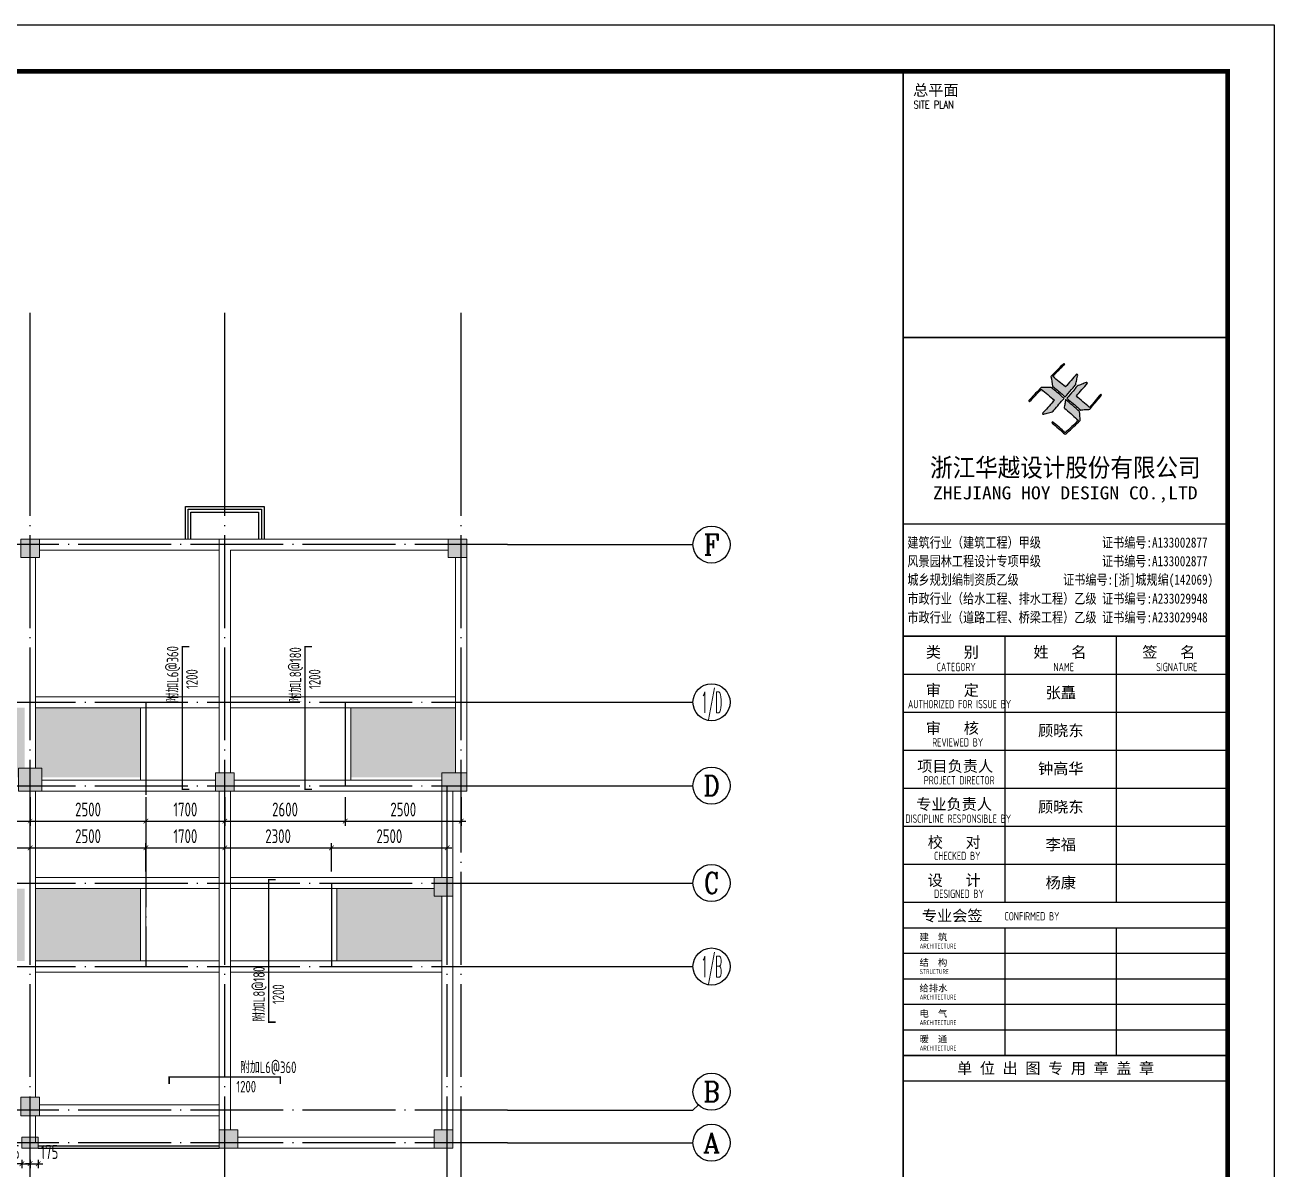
# Model space of a CAD drawing. Extents: x -638872 to -278819, y -139534 to 213996.
# Drawn here: x -395776 to -368832, y -81384 to -56713 of the extents above; entities that cross this region are included whole.
import ezdxf
from ezdxf.enums import TextEntityAlignment as Align

# ---------------------------------------------------------------- set-up
doc = ezdxf.new("R2010")
doc.units = 0
doc.header["$LTSCALE"] = 1000
doc.header["$MEASUREMENT"] = 0
doc.linetypes.add('DOTE', pattern=[2.42, 2, -0.2, 0.02, -0.2])
doc.linetypes.add('线型3', pattern=[500, 300, -200])
doc.layers.get('0').update_dxf_attribs({"linetype": 'CONTINUOUS'})
doc.layers.get('Defpoints').update_dxf_attribs({"linetype": 'CONTINUOUS'})
for name, color, linetype in [('AXIS', 171, 'CONTINUOUS'), ('AXIS_TEXT', 7, 'CONTINUOUS'), ('DOTE', 14, 'DOTE'), ('PUB_TITLE', 171, 'CONTINUOUS'), ('S_WALL', 9, 'CONTINUOUS'), ('TK', 4, 'CONTINUOUS'), ('室外线条', 151, 'CONTINUOUS'), ('栏杆', 144, 'CONTINUOUS')]:
    doc.layers.add(name, color=color, linetype=linetype)
for name, color, linetype, lineweight in [('COLU', 7, 'CONTINUOUS', 0), ('COLU_HATCH', 251, 'CONTINUOUS', 0), ('DIM', 3, 'CONTINUOUS', 0), ('FLOOR_UP_REIN', 13, 'CONTINUOUS', 0), ('FLOOR_UP_TEXT', 7, 'CONTINUOUS', 0), ('梁', 4, 'CONTINUOUS', 18), ('梁虚线', 134, '线型3', 18)]:
    doc.layers.add(name, color=color, linetype=linetype, lineweight=lineweight)
doc.styles.add('-宋体', font='', dxfattribs={"width": 0.8})
doc.styles.add('_TCH_AXIS', font='COMPLEX', dxfattribs={"bigfont": 'GBCBIG'})
doc.styles.add('COMPLEX', font='COMPLEX')
doc.styles.add('HT', font='simhei.ttf', dxfattribs={"width": 0.8})
doc.styles.add('ROMANS', font='romans', dxfattribs={"width": 0.65, "height": 231.275})
doc.styles.add('TSSD_Dimension', font='tssdeng.shx', dxfattribs={"width": 0.7, "bigfont": 'hztxt.shx'})
doc.styles.add('TSSD_REIN', font='tssdeng.shx', dxfattribs={"width": 0.7, "bigfont": 'tssdchn.shx'})
doc.styles.add('图签宋体', font='', dxfattribs={"height": 300})
doc.styles.add('图签黑体', font='simhei.ttf', dxfattribs={"height": 550})
doc.styles.get('-宋体').set_extended_font_data('SimSun')
doc.styles.get('图签宋体').set_extended_font_data('NSimSun')
doc.dimstyles.new('TSSD_100_100', dxfattribs={"dimtxt": 300, "dimasz": 100, "dimexe": 100, "dimexo": 250, "dimgap": 100, "dimtad": 1, "dimdec": 0, "dimzin": 0, "dimdsep": 46, "dimtxsty": 'TSSD_Dimension', "dimblk": 'ARCHTICK', "dimblk1": 'ARCHTICK', "dimblk2": 'ARCHTICK', "dimcen": 0, "dimdle": 100, "dimclrt": 7, "dimadec": 0, "dimazin": 0, "dimtfac": 1, "dimtdec": 0, "dimtix": 1, "dimtmove": 2, "dimatfit": 3, "dimfxl": 0, "dimtolj": 1, "dimtzin": 0, "dimarcsym": 0})

# ---------------------------------------------------------------- blocks, each defined once
blk = doc.blocks.new('_ArchTick')
at = {"color": 0, "linetype": 'ByBlock', "const_width": 0.15}
blk.add_lwpolyline([(-0.5, -0.5), (0.5, 0.5)], dxfattribs=at)
blk = doc.blocks.new('*D464')
at = {"layer": 'Defpoints', "color": 0}
for p in [(-395841, -80938), (-395666, -80938), (-395666, -81269)]:
    blk.add_point(p, dxfattribs=at)
at = {"layer": 'DIM', "color": 0, "lineweight": -2}
for p, q in [((-395841, -81269), (-395941, -81269)), ((-395841, -81188), (-395841, -81369)), ((-395841, -81269), (-395666, -81269)), ((-395666, -81188), (-395666, -81369)), ((-395666, -81269), (-395566, -81269))]:
    blk.add_line(p, q, dxfattribs=at)
at = {"layer": 'DIM', "color": 0, "lineweight": -2, "xscale": 100, "yscale": 100, "zscale": 100}
blk.add_blockref('_ArchTick', (-395841, -81269), dxfattribs=at)
at = {"layer": 'DIM', "color": 0, "lineweight": -2, "xscale": 100, "yscale": 100, "zscale": 100, "rotation": 180}
blk.add_blockref('_ArchTick', (-395666, -81269), dxfattribs=at)
at = {"layer": 'DIM', "color": 7, "insert": (-396083, -81019), "char_height": 300, "attachment_point": 5, "style": 'TSSD_Dimension'}
blk.add_mtext('\\A1;175', dxfattribs=at)
blk = doc.blocks.new('*D465')
at = {"layer": 'Defpoints', "color": 0}
for p in [(-395666, -80938), (-395491, -80938), (-395491, -81269)]:
    blk.add_point(p, dxfattribs=at)
at = {"layer": 'DIM', "color": 0, "lineweight": -2}
for p, q in [((-395666, -81269), (-395766, -81269)), ((-395666, -81188), (-395666, -81369)), ((-395666, -81269), (-395491, -81269)), ((-395491, -81188), (-395491, -81369)), ((-395491, -81269), (-395391, -81269))]:
    blk.add_line(p, q, dxfattribs=at)
at = {"layer": 'DIM', "color": 0, "lineweight": -2, "xscale": 100, "yscale": 100, "zscale": 100}
blk.add_blockref('_ArchTick', (-395666, -81269), dxfattribs=at)
at = {"layer": 'DIM', "color": 0, "lineweight": -2, "xscale": 100, "yscale": 100, "zscale": 100, "rotation": 180}
blk.add_blockref('_ArchTick', (-395491, -81269), dxfattribs=at)
at = {"layer": 'DIM', "color": 7, "insert": (-395249, -81019), "char_height": 300, "attachment_point": 5, "style": 'TSSD_Dimension'}
blk.add_mtext('\\A1;175', dxfattribs=at)
blk = doc.blocks.new('*D481')
at = {"layer": 'Defpoints', "color": 0}
for p in [(-395666, -74457), (-398166, -75218), (-395666, -75218)]:
    blk.add_point(p, dxfattribs=at)
at = {"layer": 'DIM', "color": 0, "lineweight": -2}
for p, q in [((-398166, -74968), (-398166, -74357)), ((-395666, -74968), (-395666, -74357)), ((-398266, -74457), (-395566, -74457))]:
    blk.add_line(p, q, dxfattribs=at)
at = {"layer": 'DIM', "color": 0, "lineweight": -2, "xscale": 100, "yscale": 100, "zscale": 100, "rotation": 180}
blk.add_blockref('_ArchTick', (-398166, -74457), dxfattribs=at)
at = {"layer": 'DIM', "color": 0, "lineweight": -2, "xscale": 100, "yscale": 100, "zscale": 100}
blk.add_blockref('_ArchTick', (-395666, -74457), dxfattribs=at)
at = {"layer": 'DIM', "color": 7, "insert": (-396916, -74207), "char_height": 300, "attachment_point": 5, "style": 'TSSD_Dimension'}
blk.add_mtext('\\A1;2500', dxfattribs=at)
blk = doc.blocks.new('*D482')
at = {"layer": 'Defpoints', "color": 0}
for p in [(-393166, -74457), (-395666, -75218), (-393166, -75218)]:
    blk.add_point(p, dxfattribs=at)
at = {"layer": 'DIM', "color": 0, "lineweight": -2}
for p, q in [((-395666, -74968), (-395666, -74357)), ((-393166, -74968), (-393166, -74357)), ((-395766, -74457), (-393066, -74457))]:
    blk.add_line(p, q, dxfattribs=at)
at = {"layer": 'DIM', "color": 0, "lineweight": -2, "xscale": 100, "yscale": 100, "zscale": 100, "rotation": 180}
blk.add_blockref('_ArchTick', (-395666, -74457), dxfattribs=at)
at = {"layer": 'DIM', "color": 0, "lineweight": -2, "xscale": 100, "yscale": 100, "zscale": 100}
blk.add_blockref('_ArchTick', (-393166, -74457), dxfattribs=at)
at = {"layer": 'DIM', "color": 7, "insert": (-394416, -74207), "char_height": 300, "attachment_point": 5, "style": 'TSSD_Dimension'}
blk.add_mtext('\\A1;2500', dxfattribs=at)
blk = doc.blocks.new('*D483')
at = {"layer": 'Defpoints', "color": 0}
for p in [(-391466, -74457), (-393166, -75218), (-391466, -75218)]:
    blk.add_point(p, dxfattribs=at)
at = {"layer": 'DIM', "color": 0, "lineweight": -2}
for p, q in [((-393166, -74968), (-393166, -74357)), ((-391466, -74968), (-391466, -74357)), ((-393266, -74457), (-391366, -74457))]:
    blk.add_line(p, q, dxfattribs=at)
at = {"layer": 'DIM', "color": 0, "lineweight": -2, "xscale": 100, "yscale": 100, "zscale": 100, "rotation": 180}
blk.add_blockref('_ArchTick', (-393166, -74457), dxfattribs=at)
at = {"layer": 'DIM', "color": 0, "lineweight": -2, "xscale": 100, "yscale": 100, "zscale": 100}
blk.add_blockref('_ArchTick', (-391466, -74457), dxfattribs=at)
at = {"layer": 'DIM', "color": 7, "insert": (-392316, -74207), "char_height": 300, "attachment_point": 5, "style": 'TSSD_Dimension'}
blk.add_mtext('\\A1;1700', dxfattribs=at)
blk = doc.blocks.new('*D484')
at = {"layer": 'Defpoints', "color": 0}
for p in [(-389166, -74457), (-391466, -75218), (-389166, -75218)]:
    blk.add_point(p, dxfattribs=at)
at = {"layer": 'DIM', "color": 0, "lineweight": -2}
for p, q in [((-391466, -74968), (-391466, -74357)), ((-389166, -74968), (-389166, -74357)), ((-391566, -74457), (-389066, -74457))]:
    blk.add_line(p, q, dxfattribs=at)
at = {"layer": 'DIM', "color": 0, "lineweight": -2, "xscale": 100, "yscale": 100, "zscale": 100, "rotation": 180}
blk.add_blockref('_ArchTick', (-391466, -74457), dxfattribs=at)
at = {"layer": 'DIM', "color": 0, "lineweight": -2, "xscale": 100, "yscale": 100, "zscale": 100}
blk.add_blockref('_ArchTick', (-389166, -74457), dxfattribs=at)
at = {"layer": 'DIM', "color": 7, "insert": (-390316, -74207), "char_height": 300, "attachment_point": 5, "style": 'TSSD_Dimension'}
blk.add_mtext('\\A1;2300', dxfattribs=at)
blk = doc.blocks.new('*D485')
at = {"layer": 'Defpoints', "color": 0}
for p in [(-386666, -74457), (-389166, -75218), (-386666, -75218)]:
    blk.add_point(p, dxfattribs=at)
at = {"layer": 'DIM', "color": 0, "lineweight": -2}
for p, q in [((-389166, -74968), (-389166, -74357)), ((-386666, -74968), (-386666, -74357)), ((-389266, -74457), (-386566, -74457))]:
    blk.add_line(p, q, dxfattribs=at)
at = {"layer": 'DIM', "color": 0, "lineweight": -2, "xscale": 100, "yscale": 100, "zscale": 100, "rotation": 180}
blk.add_blockref('_ArchTick', (-389166, -74457), dxfattribs=at)
at = {"layer": 'DIM', "color": 0, "lineweight": -2, "xscale": 100, "yscale": 100, "zscale": 100}
blk.add_blockref('_ArchTick', (-386666, -74457), dxfattribs=at)
at = {"layer": 'DIM', "color": 7, "insert": (-387916, -74207), "char_height": 300, "attachment_point": 5, "style": 'TSSD_Dimension'}
blk.add_mtext('\\A1;2500', dxfattribs=at)
blk = doc.blocks.new('*D498')
at = {"layer": 'Defpoints', "color": 0}
for p in [(-398166, -73118), (-395666, -73118), (-395666, -73881)]:
    blk.add_point(p, dxfattribs=at)
at = {"layer": 'DIM', "color": 0, "lineweight": -2}
for p, q in [((-398166, -73368), (-398166, -73981)), ((-395666, -73368), (-395666, -73981)), ((-398266, -73881), (-395566, -73881))]:
    blk.add_line(p, q, dxfattribs=at)
at = {"layer": 'DIM', "color": 0, "lineweight": -2, "xscale": 100, "yscale": 100, "zscale": 100, "rotation": 180}
blk.add_blockref('_ArchTick', (-398166, -73881), dxfattribs=at)
at = {"layer": 'DIM', "color": 0, "lineweight": -2, "xscale": 100, "yscale": 100, "zscale": 100}
blk.add_blockref('_ArchTick', (-395666, -73881), dxfattribs=at)
at = {"layer": 'DIM', "color": 7, "insert": (-396916, -73631), "char_height": 300, "attachment_point": 5, "style": 'TSSD_Dimension'}
blk.add_mtext('\\A1;2500', dxfattribs=at)
blk = doc.blocks.new('*D499')
at = {"layer": 'Defpoints', "color": 0}
for p in [(-395666, -73118), (-393166, -73118), (-393166, -73881)]:
    blk.add_point(p, dxfattribs=at)
at = {"layer": 'DIM', "color": 0, "lineweight": -2}
for p, q in [((-395666, -73368), (-395666, -73981)), ((-393166, -73368), (-393166, -73981)), ((-395766, -73881), (-393066, -73881))]:
    blk.add_line(p, q, dxfattribs=at)
at = {"layer": 'DIM', "color": 0, "lineweight": -2, "xscale": 100, "yscale": 100, "zscale": 100, "rotation": 180}
blk.add_blockref('_ArchTick', (-395666, -73881), dxfattribs=at)
at = {"layer": 'DIM', "color": 0, "lineweight": -2, "xscale": 100, "yscale": 100, "zscale": 100}
blk.add_blockref('_ArchTick', (-393166, -73881), dxfattribs=at)
at = {"layer": 'DIM', "color": 7, "insert": (-394416, -73631), "char_height": 300, "attachment_point": 5, "style": 'TSSD_Dimension'}
blk.add_mtext('\\A1;2500', dxfattribs=at)
blk = doc.blocks.new('*D500')
at = {"layer": 'Defpoints', "color": 0}
for p in [(-393166, -73118), (-391466, -73118), (-391466, -73881)]:
    blk.add_point(p, dxfattribs=at)
at = {"layer": 'DIM', "color": 0, "lineweight": -2}
for p, q in [((-393166, -73368), (-393166, -73981)), ((-391466, -73368), (-391466, -73981)), ((-393266, -73881), (-391366, -73881))]:
    blk.add_line(p, q, dxfattribs=at)
at = {"layer": 'DIM', "color": 0, "lineweight": -2, "xscale": 100, "yscale": 100, "zscale": 100, "rotation": 180}
blk.add_blockref('_ArchTick', (-393166, -73881), dxfattribs=at)
at = {"layer": 'DIM', "color": 0, "lineweight": -2, "xscale": 100, "yscale": 100, "zscale": 100}
blk.add_blockref('_ArchTick', (-391466, -73881), dxfattribs=at)
at = {"layer": 'DIM', "color": 7, "insert": (-392316, -73631), "char_height": 300, "attachment_point": 5, "style": 'TSSD_Dimension'}
blk.add_mtext('\\A1;1700', dxfattribs=at)
blk = doc.blocks.new('*D501')
at = {"layer": 'Defpoints', "color": 0}
for p in [(-391466, -73118), (-388866, -73118), (-388866, -73881)]:
    blk.add_point(p, dxfattribs=at)
at = {"layer": 'DIM', "color": 0, "lineweight": -2}
for p, q in [((-391466, -73368), (-391466, -73981)), ((-388866, -73368), (-388866, -73981)), ((-391566, -73881), (-388766, -73881))]:
    blk.add_line(p, q, dxfattribs=at)
at = {"layer": 'DIM', "color": 0, "lineweight": -2, "xscale": 100, "yscale": 100, "zscale": 100, "rotation": 180}
blk.add_blockref('_ArchTick', (-391466, -73881), dxfattribs=at)
at = {"layer": 'DIM', "color": 0, "lineweight": -2, "xscale": 100, "yscale": 100, "zscale": 100}
blk.add_blockref('_ArchTick', (-388866, -73881), dxfattribs=at)
at = {"layer": 'DIM', "color": 7, "insert": (-390166, -73631), "char_height": 300, "attachment_point": 5, "style": 'TSSD_Dimension'}
blk.add_mtext('\\A1;2600', dxfattribs=at)
blk = doc.blocks.new('*D502')
at = {"layer": 'Defpoints', "color": 0}
for p in [(-388866, -73118), (-386366, -73118), (-386366, -73881)]:
    blk.add_point(p, dxfattribs=at)
at = {"layer": 'DIM', "color": 0, "lineweight": -2}
for p, q in [((-388866, -73368), (-388866, -73981)), ((-386366, -73368), (-386366, -73981)), ((-388966, -73881), (-386266, -73881))]:
    blk.add_line(p, q, dxfattribs=at)
at = {"layer": 'DIM', "color": 0, "lineweight": -2, "xscale": 100, "yscale": 100, "zscale": 100, "rotation": 180}
blk.add_blockref('_ArchTick', (-388866, -73881), dxfattribs=at)
at = {"layer": 'DIM', "color": 0, "lineweight": -2, "xscale": 100, "yscale": 100, "zscale": 100}
blk.add_blockref('_ArchTick', (-386366, -73881), dxfattribs=at)
at = {"layer": 'DIM', "color": 7, "insert": (-387616, -73631), "char_height": 300, "attachment_point": 5, "style": 'TSSD_Dimension'}
blk.add_mtext('\\A1;2500', dxfattribs=at)
blk = doc.blocks.new('A$C053D6479')
at = {"layer": 'PUB_TITLE'}
h = blk.add_hatch(color=256, dxfattribs=at)
h.dxf.hatch_style = 1
edge = h.paths.add_edge_path()
edge.add_spline(control_points=[(1026, 827), (1105, 920), (1188, 1008), (1266, 1102)], knot_values=[13, 13, 13, 13, 14, 14, 14, 14], degree=3, periodic=0)
edge.add_spline(control_points=[(1266, 1102), (1258, 1111), (1249, 1119), (1239, 1116)], knot_values=[12, 12, 12, 12, 13, 13, 13, 13], degree=3, periodic=0)
edge.add_spline(control_points=[(1239, 1116), (1210, 1107), (1179, 1092), (1144, 1077)], knot_values=[11, 11, 11, 11, 12, 12, 12, 12], degree=3, periodic=0)
edge.add_spline(control_points=[(1144, 1077), (1109, 1063), (1069, 1053), (1047, 1038)], knot_values=[10, 10, 10, 10, 11, 11, 11, 11], degree=3, periodic=0)
edge.add_spline(control_points=[(1047, 1038), (1028, 1026), (1007, 992), (991, 972)], knot_values=[9, 9, 9, 9, 10, 10, 10, 10], degree=3, periodic=0)
edge.add_spline(control_points=[(991, 972), (942, 913), (899, 868), (849, 810)], knot_values=[8, 8, 8, 8, 9, 9, 9, 9], degree=3, periodic=0)
edge.add_spline(control_points=[(849, 810), (842, 801), (822, 776), (822, 775)], knot_values=[7, 7, 7, 7, 8, 8, 8, 8], degree=3, periodic=0)
edge.add_spline(control_points=[(822, 775), (823, 771), (848, 752), (859, 744)], knot_values=[6, 6, 6, 6, 7, 7, 7, 7], degree=3, periodic=0)
edge.add_spline(control_points=[(859, 744), (949, 670), (1035, 592), (1122, 521)], knot_values=[5, 5, 5, 5, 6, 6, 6, 6], degree=3, periodic=0)
edge.add_spline(control_points=[(1122, 521), (1153, 527), (1185, 530), (1217, 533)], knot_values=[4, 4, 4, 4, 5, 5, 5, 5], degree=3, periodic=0)
edge.add_spline(control_points=[(1217, 533), (1246, 535), (1293, 532), (1316, 542)], knot_values=[3, 3, 3, 3, 4, 4, 4, 4], degree=3, periodic=0)
edge.add_spline(control_points=[(1316, 542), (1327, 547), (1338, 565), (1349, 579)], knot_values=[2, 2, 2, 2, 3, 3, 3, 3], degree=3, periodic=0)
edge.add_spline(control_points=[(1349, 579), (1423, 670), (1507, 759), (1572, 848)], knot_values=[1, 1, 1, 1, 2, 2, 2, 2], degree=3, periodic=0)
edge.add_spline(control_points=[(1572, 848), (1564, 852), (1561, 861), (1551, 862)], knot_values=[0, 0, 0, 0, 1, 1, 1, 1], degree=3, periodic=0)
edge.add_spline(control_points=[(1551, 862), (1469, 769), (1393, 671), (1310, 579)], knot_values=[15, 15, 15, 15, 16, 16, 16, 16], degree=3, periodic=0)
edge.add_spline(control_points=[(1310, 579), (1216, 662), (1118, 742), (1026, 827)], knot_values=[14, 14, 14, 14, 15, 15, 15, 15], degree=3, periodic=0)
at = {"layer": 'TK'}
h = blk.add_hatch(color=256, dxfattribs=at)
h.dxf.hatch_style = 2
edge = h.paths.add_edge_path()
edge.add_spline(control_points=[(906, 946), (906, 946), (906, 946), (866, 899), (814, 839), (806, 829), (789, 806), (787, 806), (777, 804), (728, 856), (719, 864), (651, 922), (580, 978), (514, 1036), (509, 1106), (488, 1176), (479, 1247), (570, 1343), (663, 1436), (758, 1526), (764, 1523), (768, 1518), (774, 1515), (693, 1422), (599, 1343), (520, 1249), (607, 1171), (698, 1096), (789, 1021), (874, 1109), (950, 1206), (1031, 1298), (1066, 1286), (1054, 1262), (1045, 1224), (1036, 1188), (1031, 1158), (1024, 1121), (1020, 1104), (1017, 1085), (1012, 1071), (1004, 1052), (976, 1026), (956, 1003), (906, 946)], knot_values=[-1, 0, 0, 0, 0, 0.0001, 1, 1, 1, 2, 2, 2, 3, 3, 3, 4, 4, 4, 5, 5, 5, 6, 6, 6, 7, 7, 7, 8, 8, 8, 9, 9, 9, 10, 10, 10, 11, 11, 11, 12, 12, 12, 13, 13, 13, 14, 14, 14, 14], degree=3, periodic=0)
h = blk.add_hatch(color=256, dxfattribs=at)
h.dxf.hatch_style = 2
edge = h.paths.add_edge_path()
edge.add_spline(control_points=[(291, 452), (291, 452), (291, 452), (313, 470), (322, 480), (400, 566), (477, 652), (553, 736), (460, 815), (366, 894), (270, 970), (183, 883), (101, 791), (16, 703), (-18, 714), (9, 735), (28, 755), (103, 838), (192, 930), (266, 1005), (319, 1009), (387, 1005), (442, 1007), (456, 1008), (472, 1011), (485, 1007), (507, 1000), (534, 967), (555, 949), (624, 891), (699, 833), (760, 773), (689, 691), (614, 604), (539, 517), (529, 505), (516, 487), (506, 482), (492, 475), (469, 472), (452, 467), (416, 456), (383, 448), (342, 438), (323, 433), (297, 422), (293, 440), (291, 452)], knot_values=[-1, 0, 0, 0, 0, 0.0001, 1, 1, 1, 2, 2, 2, 3, 3, 3, 4, 4, 4, 5, 5, 5, 6, 6, 6, 7, 7, 7, 8, 8, 8, 9, 9, 9, 10, 10, 10, 11, 11, 11, 12, 12, 12, 13, 13, 13, 14, 14, 14, 15, 15, 15, 15], degree=3, periodic=0)
h = blk.add_hatch(color=256, dxfattribs=at)
h.dxf.hatch_style = 2
edge = h.paths.add_edge_path()
edge.add_spline(control_points=[(662, 103), (662, 103), (662, 103), (616, 143), (568, 186), (545, 207), (518, 224), (499, 250), (501, 259), (511, 261), (516, 267), (609, 192), (696, 111), (785, 33), (883, 118), (977, 208), (1070, 298), (992, 373), (892, 456), (803, 534), (791, 544), (768, 561), (766, 569), (761, 588), (776, 634), (780, 655), (785, 690), (788, 721), (795, 746), (897, 661), (998, 576), (1097, 490), (1100, 425), (1106, 361), (1107, 294), (1018, 207), (925, 121), (830, 33), (818, 21), (800, 0), (787, 0), (768, -1), (725, 49), (712, 60), (662, 103)], knot_values=[-1, 0, 0, 0, 0, 0.0001, 1, 1, 1, 2, 2, 2, 3, 3, 3, 4, 4, 4, 5, 5, 5, 6, 6, 6, 7, 7, 7, 8, 8, 8, 9, 9, 9, 10, 10, 10, 11, 11, 11, 12, 12, 12, 13, 13, 13, 14, 14, 14, 14], degree=3, periodic=0)
for points, knots in [([(1031, 1298), (1066, 1286), (1054, 1262), (1045, 1224), (1036, 1188), (1031, 1158), (1024, 1121), (1020, 1104), (1017, 1085), (1012, 1071), (1004, 1052), (976, 1026), (956, 1003), (906, 946), (866, 899), (814, 839), (806, 829), (789, 806), (787, 806), (777, 804), (728, 856), (719, 864), (651, 922), (580, 978), (514, 1036), (509, 1106), (488, 1176), (479, 1247), (570, 1343), (663, 1436), (758, 1526), (764, 1523), (768, 1518), (774, 1515), (693, 1422), (599, 1343), (520, 1249), (607, 1171), (698, 1096), (789, 1021), (874, 1109), (950, 1206), (1031, 1298)], [0, 0, 0, 0, 1, 1, 1, 2, 2, 2, 3, 3, 3, 4, 4, 4, 5, 5, 5, 6, 6, 6, 7, 7, 7, 8, 8, 8, 9, 9, 9, 10, 10, 10, 11, 11, 11, 12, 12, 12, 13, 13, 13, 14, 14, 14, 14]), ([(1551, 862), (1561, 861), (1564, 852), (1572, 848), (1507, 759), (1423, 670), (1349, 579), (1338, 565), (1327, 547), (1316, 542), (1293, 532), (1246, 535), (1217, 533), (1185, 530), (1153, 527), (1122, 521), (1035, 592), (949, 670), (859, 744), (848, 752), (823, 771), (822, 775), (822, 776), (842, 801), (849, 810), (899, 868), (942, 913), (991, 972), (1007, 992), (1028, 1026), (1047, 1038), (1069, 1053), (1109, 1063), (1144, 1077), (1179, 1092), (1210, 1107), (1239, 1116), (1249, 1119), (1258, 1111), (1266, 1102), (1188, 1008), (1105, 920), (1026, 827), (1118, 742), (1216, 662), (1310, 579), (1393, 671), (1469, 769), (1551, 862)], [0, 0, 0, 0, 1, 1, 1, 2, 2, 2, 3, 3, 3, 4, 4, 4, 5, 5, 5, 6, 6, 6, 7, 7, 7, 8, 8, 8, 9, 9, 9, 10, 10, 10, 11, 11, 11, 12, 12, 12, 13, 13, 13, 14, 14, 14, 15, 15, 15, 16, 16, 16, 16]), ([(555, 949), (624, 891), (699, 833), (760, 773), (689, 691), (614, 604), (539, 517), (529, 505), (516, 487), (506, 482), (492, 475), (469, 472), (452, 467), (416, 456), (383, 448), (342, 438), (323, 433), (297, 422), (293, 440), (291, 452), (313, 470), (322, 480), (400, 566), (477, 652), (553, 736), (460, 815), (366, 894), (270, 970), (183, 883), (101, 791), (16, 703), (-18, 714), (9, 735), (28, 755), (103, 838), (192, 930), (266, 1005), (319, 1009), (387, 1005), (442, 1007), (456, 1008), (472, 1011), (485, 1007), (507, 1000), (534, 967), (555, 949)], [0, 0, 0, 0, 1, 1, 1, 2, 2, 2, 3, 3, 3, 4, 4, 4, 5, 5, 5, 6, 6, 6, 7, 7, 7, 8, 8, 8, 9, 9, 9, 10, 10, 10, 11, 11, 11, 12, 12, 12, 13, 13, 13, 14, 14, 14, 15, 15, 15, 15]), ([(1097, 490), (1100, 425), (1106, 361), (1107, 294), (1018, 207), (925, 121), (830, 33), (818, 21), (800, 0), (787, 0), (768, -1), (725, 49), (712, 60), (662, 103), (616, 143), (568, 186), (545, 207), (518, 224), (499, 250), (501, 259), (511, 261), (516, 267), (609, 192), (696, 111), (785, 33), (883, 118), (977, 208), (1070, 298), (992, 373), (892, 456), (803, 534), (791, 544), (768, 561), (766, 569), (761, 588), (776, 634), (780, 655), (785, 690), (788, 721), (795, 746), (897, 661), (998, 576), (1097, 490)], [0, 0, 0, 0, 1, 1, 1, 2, 2, 2, 3, 3, 3, 4, 4, 4, 5, 5, 5, 6, 6, 6, 7, 7, 7, 8, 8, 8, 9, 9, 9, 10, 10, 10, 11, 11, 11, 12, 12, 12, 13, 13, 13, 14, 14, 14, 14])]:
    blk.add_open_spline(points, degree=3, knots=knots, dxfattribs=at)
blk = doc.blocks.new('GeYuanFrame_00447606', base_point=(18.76, 4.34))
at = {"layer": 'PUB_TITLE'}
for points in [[(703.76, 235.14), (703.76, 292.54)], [(727.76, 235.14), (727.76, 292.54)], [(703.76, 202.14), (703.76, 229.64)], [(727.76, 202.14), (727.76, 229.64)]]:
    blk.add_lwpolyline(points, dxfattribs=at)
at = {"layer": 'TK'}
for p, q in [((43.76, 414.34), (751.76, 414.34)), ((681.76, 316.74), (751.76, 316.74)), ((681.76, 284.34), (751.76, 284.34)), ((681.76, 276.14), (751.76, 276.14)), ((681.76, 267.94), (751.76, 267.94)), ((681.76, 259.74), (751.76, 259.74)), ((681.76, 251.54), (751.76, 251.54)), ((681.76, 243.34), (751.76, 243.34)), ((681.76, 235.14), (751.76, 235.14)), ((681.76, 235.14), (751.76, 235.14))]:
    blk.add_line(p, q, dxfattribs=at)
for points in [[(18.76, 424.34), (761.76, 424.34), (761.76, 4.34), (18.76, 4.34), (18.76, 424.34)], [(681.76, 292.54), (751.76, 292.54)], [(681.76, 235.14), (751.76, 235.14)], [(681.76, 229.64), (751.76, 229.64)], [(681.76, 224.14), (751.76, 224.14)], [(681.76, 218.64), (751.76, 218.64)], [(681.76, 213.14), (751.76, 213.14)], [(681.76, 207.64), (751.76, 207.64)], [(681.76, 202.14), (751.76, 202.14)], [(681.76, 196.64), (751.76, 196.64)]]:
    blk.add_lwpolyline(points, dxfattribs=at)
at = {"layer": 'TK', "const_width": 1}
blk.add_lwpolyline([(751.76, 414.34), (43.76, 414.34), (43.76, 14.34), (751.76, 14.34)], close=True, dxfattribs=at)
at = {"layer": 'TK'}
for points, const_width in [([(681.76, 414.34), (681.76, 14.34)], 0.4), ([(681.76, 356.95), (751.76, 356.95)], 0.35), ([(681.76, 292.54), (751.76, 292.54)], 0.35), ([(681.76, 292.54), (751.76, 292.54)], 0.35), ([(681.76, 235.14), (751.76, 235.14)], 0.35), ([(681.76, 202.14), (751.76, 202.14)], 0.35)]:
    blk.add_lwpolyline(points, dxfattribs=dict(at, const_width=const_width))
at = {"layer": 'PUB_TITLE', "xscale": 0.01000000000021828, "yscale": 0.01000000000021828, "zscale": 0.01}
blk.add_blockref('A$C053D6479', (708.86, 336.08), dxfattribs=at)
at = {"layer": 'TK', "style": '图签宋体'}
for s, height, p in [('总平面', 2.4, (683.9, 409.1)), ('类   别', 2.4, (686.65, 287.9)), ('姓   名', 2.4, (709.87, 287.9)), ('签   名', 2.4, (733.35, 287.9)), ('审   定', 2.4, (686.65, 279.7)), ('审   核', 2.4, (686.65, 271.5)), ('项目负责人', 2.4, (684.8, 263.3)), ('专业负责人', 2.4, (684.56, 255.1)), ('校   对', 2.4, (687.06, 246.9)), ('设   计', 2.4, (687.03, 238.7)), ('专业会签', 2.4, (685.79, 231.05)), ('建  筑', 1.44, (685.28, 226.92)), ('结  构', 1.44, (685.28, 221.42)), ('给排水', 1.44, (685.28, 215.92)), ('电  气', 1.44, (685.28, 210.42)), ('暖  通', 1.44, (685.28, 204.92)), ('单 位 出 图 专 用 章 盖 章', 2.4, (693.39, 198.16))]:
    blk.add_text(s, height=height, dxfattribs=at).set_placement(p)
at = {"layer": 'TK'}
for s, height, style, width, p in [('SITE PLAN', 1.697, 'ROMANS', 0.76, (684.02, 406.31)), ('建筑行业（建筑工程）甲级           证书编号:A133002877', 2.2, '-宋体', 0.8, (682.67, 311.64)), ('风景园林工程设计专项甲级           证书编号:A133002877', 2.2, '-宋体', 0.8, (682.67, 307.62)), ('城乡规划编制资质乙级        证书编号:[浙]城规编(142069)', 2.2, '-宋体', 0.8, (682.67, 303.63)), ('市政行业（给水工程、排水工程）乙级 证书编号:A233029948', 2.2, '-宋体', 0.8, (682.67, 299.55)), ('市政行业（道路工程、桥梁工程）乙级 证书编号:A233029948', 2.2, '-宋体', 0.8, (682.67, 295.5)), ('CATEGORY', 1.8, 'TSSD_REIN', 0.7, (688.99, 284.98)), ('NAME', 1.8, 'TSSD_REIN', 0.7, (714.18, 284.98)), ('SIGNATURE', 1.8, 'TSSD_REIN', 0.7, (736.34, 284.98)), ('AUTHORIZED FOR ISSUE BY', 1.8, 'TSSD_REIN', 0.7, (682.79, 276.98)), ('REVIEWED BY', 1.8, 'TSSD_REIN', 0.7, (688.03, 268.72)), ('PROJECT DIRECTOR', 1.8, 'TSSD_REIN', 0.7, (686.22, 260.55)), ('DISCIPLINE RESPONSIBLE BY', 1.8, 'TSSD_REIN', 0.7, (682.25, 252.28)), ('CHECKED BY', 1.8, 'TSSD_REIN', 0.7, (688.42, 244.25)), ('DESIGNED BY', 1.8, 'TSSD_REIN', 0.7, (688.43, 236.08)), ('CONFIRMED BY', 1.8, 'TSSD_REIN', 0.7, (703.61, 231.23)), ('ARCHITECTURE', 1.08, 'TSSD_REIN', 0.7, (685.32, 225.15)), ('STRUCTURE', 1.08, 'TSSD_REIN', 0.7, (685.32, 219.65)), ('ARCHITECTURE', 1.08, 'TSSD_REIN', 0.7, (685.32, 214.15)), ('ARCHITECTURE', 1.08, 'TSSD_REIN', 0.7, (685.32, 208.65)), ('ARCHITECTURE', 1.08, 'TSSD_REIN', 0.7, (685.32, 203.15))]:
    blk.add_text(s, height=height, dxfattribs=dict(at, style=style, width=width)).set_placement(p)
for s, height, style, width, p in [('浙江华越设计股份有限公司', 3.96, 'HT', 0.9, (716.74, 328.97)), ('ZHEJIANG HOY DESIGN CO.,LTD', 2.8, '图签黑体', 1.11, (716.73, 323.1))]:
    blk.add_text(s, height=height, dxfattribs=dict(at, style=style, width=width)).set_placement(p, align=Align.MIDDLE)
at = {"layer": 'TK', "char_height": 2.4, "width": 24, "attachment_point": 5, "style": '图签宋体'}
for s, insert in [('张矗', (715.76, 280.21)), ('顾晓东', (715.76, 272.04)), ('钟高华', (715.76, 263.84)), ('顾晓东', (715.76, 255.57)), ('李福', (715.76, 247.44)), ('杨康', (715.76, 239.24))]:
    blk.add_mtext(s, dxfattribs=dict(at, insert=insert))
blk = doc.blocks.new('_AXISO')
blk.add_circle((0, 0), 0.5)
at = {"layer": 'AXIS_TEXT', "style": 'COMPLEX', "width": 1.041667}
blk.add_attdef('A', text='', height=0.56, dxfattribs=at).set_placement((-0.25, -0.28), (0.25, -0.28), align=Align.FIT)

msp = doc.modelspace()

# ---------------------------------------------------------------- hatches: boundary and pattern name
at = {"layer": 'COLU_HATCH'}
for points in [[(-395465.88, -68197.74), (-395465.88, -67797.74), (-395865.88, -67797.74), (-395865.88, -68197.74)], [(-386245.88, -68197.74), (-386245.88, -67797.74), (-386645.88, -67797.74), (-386645.88, -68197.74)], [(-395415.88, -73237.74), (-395415.88, -72737.74), (-395915.88, -72737.74), (-395915.88, -73237.74)], [(-391265.88, -73237.74), (-391265.88, -72837.74), (-391665.88, -72837.74), (-391665.88, -73237.74)], [(-386245.88, -73237.74), (-386245.88, -72837.74), (-386785.88, -72837.74), (-386785.88, -73237.74)], [(-386545.88, -75497.74), (-386545.88, -75097.74), (-386945.88, -75097.74), (-386945.88, -75497.74)], [(-395465.88, -80237.74), (-395465.88, -79837.74), (-395865.88, -79837.74), (-395865.88, -80237.74)], [(-391185.88, -80937.74), (-391185.88, -80537.74), (-391585.88, -80537.74), (-391585.88, -80937.74)], [(-386545.88, -80937.74), (-386545.88, -80537.74), (-386945.88, -80537.74), (-386945.88, -80937.74)], [(-395840.88, -80697.74), (-395490.88, -80697.74), (-395490.88, -80937.74), (-395840.88, -80937.74)]]:
    msp.add_hatch(color=256, dxfattribs=at).paths.add_polyline_path(points)
at = {"layer": 'S_WALL'}
h = msp.add_hatch(dxfattribs=at)
h.set_pattern_fill('GRASS', color=256, scale=500, style=0)
h.set_pattern_definition([(90, (-1339253.93, -176225), (-353.55339, 353.55339), [93.75, -613.35678]), (45, (-1339253.93, -176225), (-353.5534, 353.5534), [93.75, -406.25]), (135, (-1339253.93, -176225), (-353.5534, -353.5534), [93.75, -406.25])])
h.paths.add_polyline_path([(-426445.88, -71437.74), (-424185.88, -71437.74), (-424185.88, -72937.74), (-426285.88, -72937.74), (-426285.88, -72837.74), (-426445.88, -72837.74)])
h.paths.add_polyline_path([(-419045.88, -71437.74), (-416785.88, -71437.74), (-416785.88, -72937.74), (-419045.88, -72937.74)])
h.paths.add_polyline_path([(-416545.88, -71437.74), (-414285.88, -71437.74), (-414285.88, -72937.74), (-416545.88, -72937.74)])
h.paths.add_polyline_path([(-410085.88, -71437.74), (-412345.88, -71437.74), (-412345.88, -72937.74), (-410085.88, -72937.74)])
h.paths.add_polyline_path([(-403945.88, -71437.74), (-403945.88, -72737.74), (-403685.88, -72737.74), (-403685.88, -72937.74), (-401685.88, -72937.74), (-401685.88, -71437.74)])
h.paths.add_polyline_path([(-395785.88, -71437.74), (-398045.88, -71437.74), (-398045.88, -72937.74), (-395915.88, -72937.74), (-395915.88, -72737.74), (-395785.88, -72737.74)])
h.paths.add_polyline_path([(-395545.88, -71437.74), (-393285.88, -71437.74), (-393285.88, -72937.74), (-395415.88, -72937.74), (-395415.88, -72737.74), (-395545.88, -72737.74)])
h.paths.add_polyline_path([(-388745.88, -71437.74), (-386485.88, -71437.74), (-386485.88, -72837.74), (-386785.88, -72837.74), (-386785.88, -72937.74), (-388745.88, -72937.74)])
h.paths.add_polyline_path([(-386945.88, -75337.74), (-386945.88, -75497.74), (-386785.88, -75497.74), (-386785.88, -76897.74), (-389045.88, -76897.74), (-389045.88, -75337.74)])
h.paths.add_polyline_path([(-395545.88, -75337.74), (-393285.88, -75337.74), (-393285.88, -76897.74), (-395545.88, -76897.74)])
h.paths.add_polyline_path([(-398045.88, -75337.74), (-395785.88, -75337.74), (-395785.88, -76897.74), (-398045.88, -76897.74)])
h.paths.add_polyline_path([(-403945.88, -75337.74), (-401685.88, -75337.74), (-401685.88, -76897.74), (-403945.88, -76897.74)])
h.paths.add_polyline_path([(-406445.88, -75337.74), (-404185.88, -75337.74), (-404185.88, -76897.74), (-406445.88, -76897.74)])
h.paths.add_polyline_path([(-412345.88, -75337.74), (-410085.88, -75337.74), (-410085.88, -76897.74), (-412345.88, -76897.74)])
h.paths.add_polyline_path([(-414845.88, -75337.74), (-412585.88, -75337.74), (-412585.88, -76897.74), (-414845.88, -76897.74)])
h.paths.add_polyline_path([(-420745.88, -75337.74), (-418485.88, -75337.74), (-418485.88, -76897.74), (-420745.88, -76897.74)])
h.paths.add_polyline_path([(-423245.88, -75337.74), (-420985.88, -75337.74), (-420985.88, -76897.74), (-423245.88, -76897.74)])
h.paths.add_polyline_path([(-429145.88, -75337.74), (-426885.88, -75337.74), (-426885.88, -76897.74), (-429145.88, -76897.74)])

# ---------------------------------------------------------------- linework, layer by layer
at = {"layer": 'AXIS'}
for p, q in [((-395665.88, -66917.74), (-395665.88, -62917.74)), ((-391465.88, -66917.74), (-391465.88, -62917.74)), ((-386365.88, -66917.74), (-386365.88, -62917.74)), ((-385365.88, -67917.74), (-381365.88, -67917.74)), ((-385365.88, -71317.74), (-381365.88, -71317.74)), ((-385365.88, -73117.74), (-381365.88, -73117.74)), ((-385365.88, -75217.74), (-381365.88, -75217.74)), ((-385365.88, -77017.74), (-381365.88, -77017.74)), ((-381248.72, -80000.58), (-381365.88, -80117.74)), ((-385365.88, -80117.74), (-381365.88, -80117.74)), ((-385365.88, -80817.74), (-381365.88, -80817.74))]:
    msp.add_line(p, q, dxfattribs=at)
at = {"layer": 'COLU'}
for points in [[(-395465.88, -68197.74), (-395465.88, -67797.74), (-395865.88, -67797.74), (-395865.88, -68197.74)], [(-386245.88, -68197.74), (-386245.88, -67797.74), (-386645.88, -67797.74), (-386645.88, -68197.74)], [(-395415.88, -73237.74), (-395415.88, -72737.74), (-395915.88, -72737.74), (-395915.88, -73237.74)], [(-391265.88, -73237.74), (-391265.88, -72837.74), (-391665.88, -72837.74), (-391665.88, -73237.74)], [(-386245.88, -73237.74), (-386245.88, -72837.74), (-386785.88, -72837.74), (-386785.88, -73237.74)], [(-386545.88, -75497.74), (-386545.88, -75097.74), (-386945.88, -75097.74), (-386945.88, -75497.74)], [(-395465.88, -80237.74), (-395465.88, -79837.74), (-395865.88, -79837.74), (-395865.88, -80237.74)], [(-391185.88, -80937.74), (-391185.88, -80537.74), (-391585.88, -80537.74), (-391585.88, -80937.74)], [(-386545.88, -80937.74), (-386545.88, -80537.74), (-386945.88, -80537.74), (-386945.88, -80937.74)], [(-395840.88, -80697.74), (-395490.88, -80697.74), (-395490.88, -80937.74), (-395840.88, -80937.74)]]:
    msp.add_lwpolyline(points, close=True, dxfattribs=at)
at = {"layer": 'DOTE', "color": 8, "linetype": 'DOTE'}
for p, q in [((-395665.88, -81817.74), (-395665.88, -66917.74)), ((-391465.88, -81817.74), (-391465.88, -66917.74)), ((-386365.88, -81817.74), (-386365.88, -66917.74)), ((-385365.88, -67917.74), (-430565.88, -67917.74)), ((-430565.88, -71317.74), (-385365.88, -71317.74)), ((-393165.88, -71317.74), (-393165.88, -77017.74)), ((-388865.88, -71317.74), (-388865.88, -73117.74)), ((-430565.88, -73117.74), (-385365.88, -73117.74)), ((-386665.88, -81817.74), (-386665.88, -73117.74)), ((-430565.88, -75217.74), (-385365.88, -75217.74)), ((-389165.88, -75217.74), (-389165.88, -77017.74)), ((-430565.88, -77017.74), (-385365.88, -77017.74)), ((-385365.88, -80117.74), (-430565.88, -80117.74)), ((-385365.88, -80817.74), (-430565.88, -80817.74))]:
    msp.add_line(p, q, dxfattribs=at)
at = {"layer": 'FLOOR_UP_REIN', "const_width": 30}
for points in [[(-392232.71, -73193.55), (-392382.71, -73193.55), (-392382.71, -70117.74), (-392232.71, -70117.74)], [(-389583.92, -73193.55), (-389733.92, -73193.55), (-389733.92, -70117.74), (-389583.92, -70117.74)], [(-390369.22, -75141.93), (-390519.22, -75141.93), (-390519.22, -78217.74), (-390369.22, -78217.74)], [(-390265.88, -79549.42), (-390265.88, -79399.42), (-392665.88, -79399.42), (-392665.88, -79549.42)]]:
    msp.add_lwpolyline(points, dxfattribs=at)
at = {"layer": '室外线条'}
for p, q in [((-395490.88, -80887.74), (-391585.88, -80887.74)), ((-395490.88, -80937.74), (-391585.88, -80937.74))]:
    msp.add_line(p, q, dxfattribs=at)
msp.add_lwpolyline([(-392315.88, -67797.74), (-392315.88, -67097.74), (-390615.88, -67097.74), (-390615.88, -67797.74)], dxfattribs=at)
at = {"layer": '栏杆'}
for points in [[(-392255.88, -67797.74), (-392255.88, -67157.74), (-390675.88, -67157.74), (-390675.88, -67797.74)], [(-392195.88, -67797.74), (-392195.88, -67217.74), (-390735.88, -67217.74), (-390735.88, -67797.74)]]:
    msp.add_lwpolyline(points, dxfattribs=at)
at = {"layer": '梁', "lineweight": 18, "ltscale": 1}
for p, q in [((-395465.88, -67797.74), (-391585.88, -67797.74)), ((-391585.88, -67797.74), (-390615.88, -67797.74)), ((-390615.88, -67797.74), (-386645.88, -67797.74)), ((-386245.88, -71317.74), (-386245.88, -68197.74)), ((-395545.88, -72737.74), (-395545.88, -71317.74)), ((-386485.88, -72837.74), (-386485.88, -71317.74)), ((-386245.88, -72837.74), (-386245.88, -71317.74)), ((-395545.88, -71437.74), (-393165.88, -71437.74)), ((-393285.88, -72997.74), (-393285.88, -71437.74)), ((-388865.88, -71437.74), (-386485.88, -71437.74)), ((-388745.88, -72997.74), (-388745.88, -71437.74)), ((-395415.88, -72997.74), (-393165.88, -72997.74)), ((-388865.88, -72997.74), (-386785.88, -72997.74)), ((-386545.88, -75097.74), (-386545.88, -73237.74)), ((-395545.88, -77017.74), (-395545.88, -75217.74)), ((-395545.88, -75337.74), (-393165.88, -75337.74)), ((-393285.88, -76897.74), (-393285.88, -75337.74)), ((-389165.88, -75337.74), (-386945.88, -75337.74)), ((-389045.88, -76897.74), (-389045.88, -75337.74)), ((-386785.88, -77017.74), (-386785.88, -75497.74)), ((-386545.88, -77017.74), (-386545.88, -75497.74)), ((-395545.88, -76897.74), (-393165.88, -76897.74)), ((-389165.88, -76897.74), (-386785.88, -76897.74)), ((-386545.88, -80537.74), (-386545.88, -77017.74)), ((-395545.88, -80817.74), (-395545.88, -80237.74)), ((-395465.88, -80237.74), (-391585.88, -80237.74)), ((-391585.88, -80537.74), (-391585.88, -80117.74)), ((-395545.88, -80817.74), (-395785.88, -80817.74)), ((-391185.88, -80937.74), (-386945.88, -80937.74))]:
    msp.add_line(p, q, dxfattribs=at)
at = {"layer": '梁虚线', "lineweight": 18, "ltscale": 1}
for p, q in [((-391585.88, -72837.74), (-391585.88, -67797.74)), ((-395465.88, -68037.74), (-391585.88, -68037.74)), ((-391345.88, -68037.74), (-390615.88, -68037.74)), ((-391345.88, -72837.74), (-391345.88, -68037.74)), ((-390615.88, -68037.74), (-386645.88, -68037.74)), ((-395545.88, -71317.74), (-395545.88, -68197.74)), ((-386485.88, -71317.74), (-386485.88, -68197.74)), ((-395545.88, -71197.74), (-393165.88, -71197.74)), ((-393165.88, -71197.74), (-391585.88, -71197.74)), ((-391345.88, -71197.74), (-388865.88, -71197.74)), ((-388865.88, -71197.74), (-386485.88, -71197.74)), ((-393165.88, -71437.74), (-391585.88, -71437.74)), ((-393165.88, -72997.74), (-393165.88, -71437.74)), ((-391345.88, -71437.74), (-388865.88, -71437.74)), ((-388865.88, -72997.74), (-388865.88, -71437.74)), ((-393165.88, -72997.74), (-391665.88, -72997.74)), ((-391265.88, -72997.74), (-388865.88, -72997.74)), ((-395545.88, -75217.74), (-395545.88, -73237.74)), ((-395415.88, -73237.74), (-393165.88, -73237.74)), ((-393165.88, -73237.74), (-391665.88, -73237.74)), ((-391585.88, -80117.74), (-391585.88, -73237.74)), ((-391345.88, -80117.74), (-391345.88, -73237.74)), ((-391265.88, -73237.74), (-388865.88, -73237.74)), ((-388865.88, -73237.74), (-386785.88, -73237.74)), ((-386785.88, -75097.74), (-386785.88, -73237.74)), ((-395545.88, -75097.74), (-393165.88, -75097.74)), ((-393165.88, -75097.74), (-391585.88, -75097.74)), ((-391345.88, -75097.74), (-389165.88, -75097.74)), ((-389165.88, -75097.74), (-386945.88, -75097.74)), ((-393165.88, -75337.74), (-391585.88, -75337.74)), ((-393165.88, -76897.74), (-393165.88, -75337.74)), ((-391345.88, -75337.74), (-389165.88, -75337.74)), ((-389165.88, -76897.74), (-389165.88, -75337.74)), ((-395545.88, -79837.74), (-395545.88, -77017.74)), ((-393165.88, -76897.74), (-391585.88, -76897.74)), ((-391345.88, -76897.74), (-389165.88, -76897.74)), ((-386785.88, -80537.74), (-386785.88, -77017.74)), ((-395545.88, -77137.74), (-393165.88, -77137.74)), ((-393165.88, -77137.74), (-391585.88, -77137.74)), ((-391345.88, -77137.74), (-389165.88, -77137.74)), ((-389165.88, -77137.74), (-386785.88, -77137.74)), ((-395465.88, -79997.74), (-391585.88, -79997.74)), ((-391345.88, -80537.74), (-391345.88, -80117.74)), ((-391185.88, -80697.74), (-386945.88, -80697.74))]:
    msp.add_line(p, q, dxfattribs=at)

# ---------------------------------------------------------------- block references
at = {"layer": 'AXIS'}
ref = msp.add_blockref('_AXISO', (-380965.88, -67917.74), dxfattribs=dict(at, xscale=800, yscale=800, zscale=800))
ref.add_attrib('A', 'F', dxfattribs={"layer": 'AXIS_TEXT', "height": 445.44, "style": '_TCH_AXIS'}).set_placement((-381135.57, -68140.46), (-380796.18, -68140.46), align=Align.FIT)
ref = msp.add_blockref('_AXISO', (-380965.88, -71317.74), dxfattribs=dict(at, xscale=800, yscale=800, zscale=800))
ref.add_attrib('A', '1/D', dxfattribs={"layer": 'AXIS_TEXT', "height": 452.548, "style": '_TCH_AXIS', "width": 0.388889}).set_placement((-381192.15, -71544.01), (-380739.6, -71544.01), align=Align.FIT)
ref = msp.add_blockref('_AXISO', (-380965.88, -73117.74), dxfattribs=dict(at, xscale=800, yscale=800, zscale=800))
ref.add_attrib('A', 'D', dxfattribs={"layer": 'AXIS_TEXT', "height": 435.26, "style": '_TCH_AXIS'}).set_placement((-381142.05, -73335.37), (-380789.7, -73335.37), align=Align.FIT)
ref = msp.add_blockref('_AXISO', (-380965.88, -75217.74), dxfattribs=dict(at, xscale=800, yscale=800, zscale=800))
ref.add_attrib('A', 'C', dxfattribs={"layer": 'AXIS_TEXT', "height": 455.69, "style": '_TCH_AXIS'}).set_placement((-381128.62, -75445.59), (-380803.13, -75445.59), align=Align.FIT)
ref = msp.add_blockref('_AXISO', (-380965.88, -77017.74), dxfattribs=dict(at, xscale=800, yscale=800, zscale=800))
ref.add_attrib('A', '1/B', dxfattribs={"layer": 'AXIS_TEXT', "height": 452.548, "style": '_TCH_AXIS', "width": 0.388889}).set_placement((-381192.15, -77244.02), (-380739.6, -77244.02), align=Align.FIT)
ref = msp.add_blockref('_AXISO', (-380965.88, -79717.74), dxfattribs=dict(at, xscale=800, yscale=800, zscale=800))
ref.add_attrib('A', 'B', dxfattribs={"layer": 'AXIS_TEXT', "height": 435.26, "style": '_TCH_AXIS'}).set_placement((-381142.05, -79935.37), (-380789.7, -79935.37), align=Align.FIT)
ref = msp.add_blockref('_AXISO', (-380965.88, -80817.74), dxfattribs=dict(at, xscale=800, yscale=800, zscale=800))
ref.add_attrib('A', 'A', dxfattribs={"layer": 'AXIS_TEXT', "height": 425.18, "style": '_TCH_AXIS'}).set_placement((-381148.1, -81030.33), (-380783.66, -81030.33), align=Align.FIT)
at = {"layer": 'COLU_HATCH', "xscale": 100, "yscale": 100, "zscale": 100}
msp.add_blockref('GeYuanFrame_00447606', (-443132.04, -98712.58), dxfattribs=at)

# ---------------------------------------------------------------- texts
at = {"layer": 'FLOOR_UP_TEXT', "style": 'TSSD_REIN', "width": 0.7}
for s, p in [('附加L6@360', (-392466.04, -71319.35)), ('附加L8@180', (-389817.25, -71319.35)), ('1200', (-392049.38, -71032.93)), ('1200', (-389400.58, -71032.93)), ('附加L8@180', (-390602.55, -78206.58)), ('1200', (-390185.88, -77827.55))]:
    msp.add_text(s, height=250, rotation=90, dxfattribs=at).set_placement(p)
for s, p in [('附加L6@360', (-391132.54, -79316.08)), ('1200', (-391216.93, -79732.75))]:
    msp.add_text(s, height=250, dxfattribs=at).set_placement(p)

# ---------------------------------------------------------------- dimensions: what is measured, and where the dimension line sits
at = {"layer": 'DIM'}
for base, p1, p2, picture, middle in [((-395665.88, -73880.58), (-398165.88, -73117.74), (-395665.88, -73117.74), '*D498', (-396915.88, -73630.58)), ((-393165.88, -73880.58), (-395665.88, -73117.74), (-393165.88, -73117.74), '*D499', (-394415.88, -73630.58)), ((-391465.88, -73880.58), (-393165.88, -73117.74), (-391465.88, -73117.74), '*D500', (-392315.88, -73630.58)), ((-388865.88, -73880.58), (-391465.88, -73117.74), (-388865.88, -73117.74), '*D501', (-390165.88, -73630.58)), ((-386365.88, -73880.58), (-388865.88, -73117.74), (-386365.88, -73117.74), '*D502', (-387615.88, -73630.58)), ((-395665.88, -74457.15), (-398165.88, -75217.74), (-395665.88, -75217.74), '*D481', (-396915.88, -74207.15)), ((-393165.88, -74457.15), (-395665.88, -75217.74), (-393165.88, -75217.74), '*D482', (-394415.88, -74207.15)), ((-391465.88, -74457.15), (-393165.88, -75217.74), (-391465.88, -75217.74), '*D483', (-392315.88, -74207.15)), ((-389165.88, -74457.15), (-391465.88, -75217.74), (-389165.88, -75217.74), '*D484', (-390315.88, -74207.15)), ((-386665.88, -74457.15), (-389165.88, -75217.74), (-386665.88, -75217.74), '*D485', (-387915.88, -74207.15))]:
    dim = msp.add_linear_dim(base=base, p1=p1, p2=p2, dimstyle='TSSD_100_100', dxfattribs=at)
    dim.commit()
    dim.dimension.update_dxf_attribs({"geometry": picture, "text_midpoint": middle})
for base, p1, p2, picture, middle in [((-395665.88, -81269.38), (-395840.88, -80937.74), (-395665.88, -80937.74), '*D464', (-396082.8, -81019.38)), ((-395490.88, -81269.38), (-395665.88, -80937.74), (-395490.88, -80937.74), '*D465', (-395248.95, -81019.38))]:
    dim = msp.add_linear_dim(base=base, p1=p1, p2=p2, dimstyle='TSSD_100_100', dxfattribs=at)
    dim.commit()
    dim.dimension.update_dxf_attribs({"geometry": picture, "text_midpoint": middle, "dimtype": 128})

doc.saveas('drawing.dxf')
